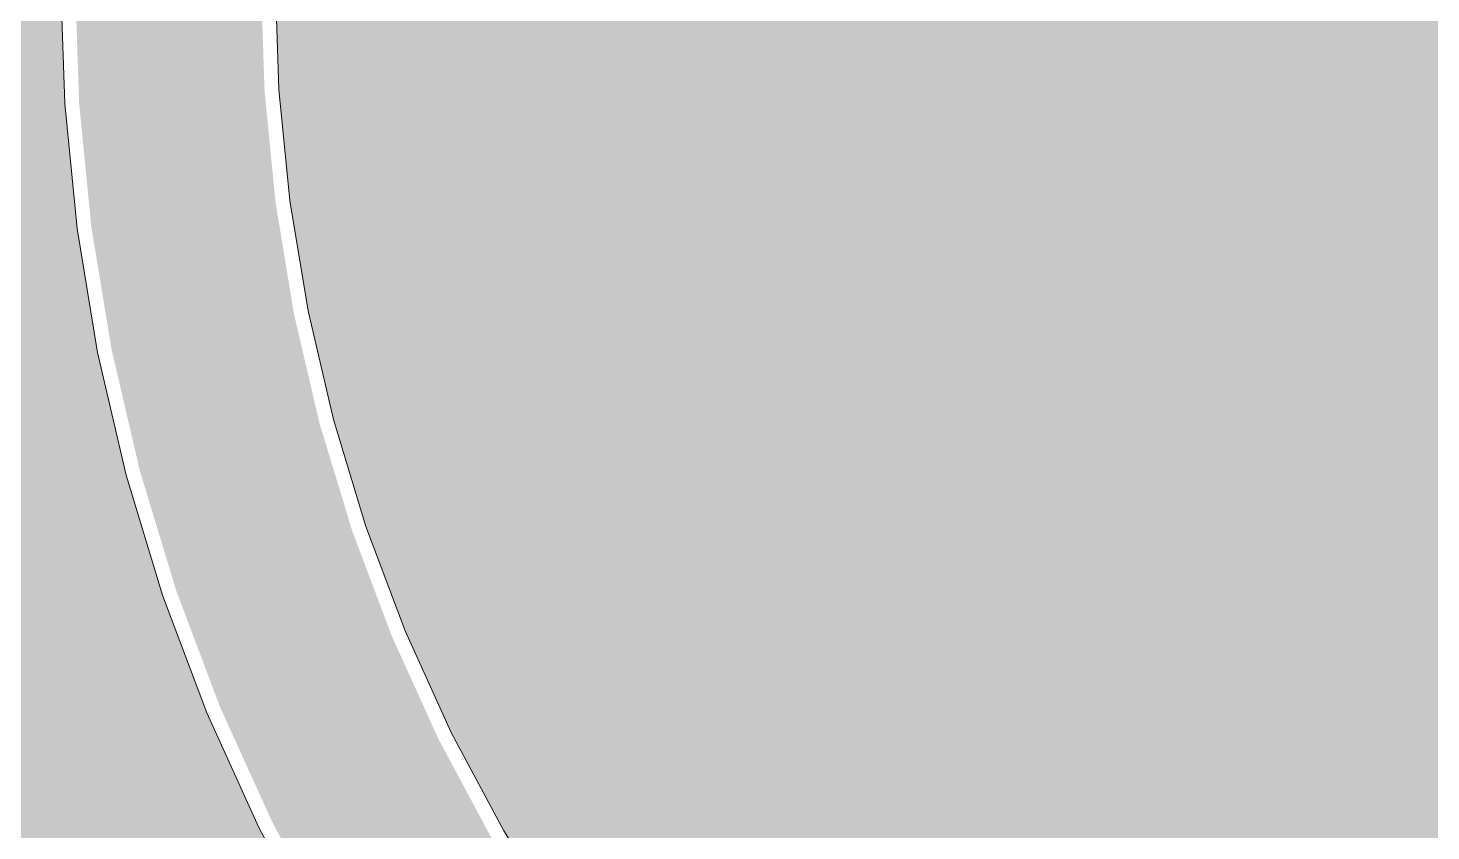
# Model space of a CAD drawing. Header units: centimetres. Extents: x -4381 to 5639, y -3920 to 4826.
# Drawn here: x 30.1026 to 30.1876, y 36.5169 to 36.5656 of the extents above; entities that cross this region are included whole.
import ezdxf
from ezdxf.xclip import XClip

# ---------------------------------------------------------------- set-up
doc = ezdxf.new("R2010")
doc.units = ezdxf.units.CM
doc.header["$MEASUREMENT"] = 0
doc.header["$XCLIPFRAME"] = 0
doc.set_wipeout_variables(frame=1)
doc.linetypes.add('Wipeout_Contour', pattern=[100, 0, -100])
for name, color, linetype in [('01- MOBILIER', 7, 'Continuous'), ('Drawing & Figure', 7, 'Continuous'), ('Structural - Bearing', 7, 'Continuous')]:
    doc.layers.add(name, color=color, linetype=linetype)
for name, color, linetype, lineweight in [('01- MOBILIER_Pen_No__1', 7, 'Continuous', 5), ('01- MOBILIER_Pen_No__101', 252, 'Continuous', 5), ('01- MOBILIER_Pen_No__18', 9, 'Continuous', 5), ('01- MOBILIER_Pen_No__2', 8, 'Continuous', 5)]:
    doc.layers.add(name, color=color, linetype=linetype, lineweight=lineweight)
for name, color, linetype, lineweight, true_color in [('01- MOBILIER_Pen_No__102', 7, 'Continuous', 5, 0xcccccc), ('01- MOBILIER_Pen_No__186', 7, 'Continuous', 5, 0xe8e8e8), ('01- MOBILIER_Pen_No__62', 7, 'Continuous', 5, 0xaaaaaa), ('Structural - Bearing_Pen_No__102', 7, 'Continuous', 5, 0xcccccc)]:
    doc.layers.add(name, color=color, linetype=linetype, lineweight=lineweight, true_color=true_color)

# ---------------------------------------------------------------- blocks, each defined once
blk = doc.blocks.new('Drawing_8_8', base_point=(-322.575421, 32.203612))
at = {"layer": '01- MOBILIER_Pen_No__101', "linetype": 'Continuous', "ltscale": 10}
blk.add_hatch(color=256, dxfattribs=at).paths.add_polyline_path([(30.104772, 36.568509), (30.104796, 36.560992)])
at = {"layer": '01- MOBILIER_Pen_No__1', "linetype": 'Continuous', "ltscale": 10}
blk.add_line((30.10455, 36.568505), (30.104796, 36.560992), dxfattribs=at)
at = {"color": 254, "linetype": 'Wipeout_Contour', "lineweight": 0, "ltscale": 5203.752362}
blk.add_wipeout([(30.11755, 36.568718), (30.117775, 36.561843), (30.118439, 36.555103), (30.119542, 36.54842), (30.12108, 36.541825), (30.123046, 36.535344), (30.125432, 36.529005), (30.128227, 36.522836), (30.131419, 36.516863), (30.134996, 36.511112), (30.138941, 36.505607), (30.143237, 36.500372), (30.147867, 36.495428), (30.15281, 36.490799), (30.158045, 36.486502), (30.16355, 36.482557), (30.169302, 36.478981), (30.175275, 36.475788), (30.181444, 36.472993), (30.187782, 36.470608), (30.194263, 36.468642), (30.200859, 36.467104), (30.207541, 36.466), (30.214281, 36.465337), (30.22105, 36.465115), (30.227819, 36.465337), (30.234559, 36.466), (30.241241, 36.467104), (30.247837, 36.468642), (30.254318, 36.470608), (30.260656, 36.472993), (30.266825, 36.475788), (30.272798, 36.478981), (30.27855, 36.482557), (30.284055, 36.486502), (30.28929, 36.490799), (30.294233, 36.495428), (30.298863, 36.500372), (30.303159, 36.505607), (30.307104, 36.511112), (30.310681, 36.516863), (30.313873, 36.522836), (30.316668, 36.529005), (30.319054, 36.535344), (30.32102, 36.541825), (30.322558, 36.54842), (30.323661, 36.555103), (30.324325, 36.561843), (30.32455, 36.568718), (30.324559, 36.703057), (30.311528, 36.780223), (30.291807, 36.857837), (30.265545, 36.935523), (30.264745, 36.93759), (30.235123, 37.01353), (30.220712, 37.063942), (30.212513, 37.092164), (30.199198, 37.170758), (30.194226, 37.221667), (30.192587, 37.237801), (30.192559, 37.256612), (30.17305, 37.256612), (30.17305, 36.721612), (30.208373, 36.721612), (30.213008, 36.727653), (30.22005, 36.733056), (30.22825, 36.736453), (30.23705, 36.737612), (30.24585, 36.736453), (30.25405, 36.733056), (30.261092, 36.727653), (30.266495, 36.720612), (30.269892, 36.712411), (30.27105, 36.703612), (30.269892, 36.694812), (30.266495, 36.686612), (30.261092, 36.67957), (30.25405, 36.674167), (30.24585, 36.67077), (30.23705, 36.669612), (30.22825, 36.67077), (30.22005, 36.674167), (30.213008, 36.67957), (30.208373, 36.685612), (30.18605, 36.685612), (30.182651, 36.67975), (30.177854, 36.674966), (30.171983, 36.671584), (30.165896, 36.669956), (30.165896, 36.617612), (30.165765, 36.616616), (30.165381, 36.615688), (30.16477, 36.614892), (30.163973, 36.614281), (30.163046, 36.613896), (30.16205, 36.613765), (30.161055, 36.613896), (30.160127, 36.614281), (30.15933, 36.614892), (30.158719, 36.615688), (30.158335, 36.616616), (30.158204, 36.617612), (30.158204, 36.669956), (30.152117, 36.671584), (30.146246, 36.674966), (30.141449, 36.67975), (30.13805, 36.685612), (30.11905, 36.685612), (30.11905, 36.664612), (30.11755, 36.664612)], dxfattribs=at).dxf.layer = 'Structural - Bearing'
at = {"layer": '01- MOBILIER', "linetype": 'Continuous', "lineweight": 0, "ltscale": 10, "true_color": 0xffffff}
blk.add_hatch(color=7, dxfattribs=at).paths.add_polyline_path([(30.128028, 36.522738), (30.130665, 36.516428)])
at = {"layer": '01- MOBILIER_Pen_No__102', "linetype": 'Continuous', "ltscale": 10}
for points in [[(30.117329, 36.568714), (30.116906, 36.561786)], [(30.11755, 36.568718), (30.117554, 36.561828)], [(30.117775, 36.561843), (30.118219, 36.555074)], [(30.118439, 36.555103), (30.119325, 36.548377)]]:
    blk.add_hatch(color=256, dxfattribs=at).paths.add_polyline_path(points)
at = {"layer": '01- MOBILIER_Pen_No__186', "linetype": 'Continuous', "ltscale": 10}
for points in [[(30.117554, 36.561828), (30.117575, 36.554989)], [(30.118219, 36.555074), (30.118688, 36.54825)], [(30.119542, 36.54842), (30.120866, 36.541767)], [(30.119325, 36.548377), (30.120239, 36.541599)], [(30.120866, 36.541767), (30.122221, 36.535064)], [(30.12108, 36.541825), (30.122836, 36.535272)], [(30.122836, 36.535272), (30.124627, 36.528672)], [(30.123046, 36.535344), (30.125227, 36.52892)], [(30.125227, 36.52892), (30.127445, 36.522451)], [(30.125432, 36.529005), (30.128028, 36.522738)], [(30.128227, 36.522836), (30.131228, 36.516752)]]:
    blk.add_hatch(color=256, dxfattribs=at).paths.add_polyline_path(points)
at = {"layer": 'Structural - Bearing_Pen_No__102', "linetype": 'Continuous', "ltscale": 10}
h = blk.add_hatch(color=256, dxfattribs=at)
h.paths.add_polyline_path([(29.76205, 38.803612), (29.76205, 35.803612), (30.65905, 35.803612), (30.65905, 37.803612), (30.48205, 37.803612), (30.48205, 37.813612), (30.66205, 37.813612), (30.66205, 37.573612), (30.66505, 37.573612), (30.66505, 37.533612), (30.66205, 37.533612), (30.66205, 36.073612), (30.66505, 36.073612), (30.66505, 36.033612), (30.66205, 36.033612), (30.66205, 35.703612), (30.76205, 35.703612), (30.76205, 37.803612), (31.66205, 37.803612), (31.66205, 35.703612), (32.26205, 35.703612), (32.26205, 36.468612), (31.81205, 36.468612), (31.81205, 36.603612), (32.18205, 36.603612), (32.18205, 36.698612), (32.08705, 36.698612), (32.08705, 36.716968), (32.18205, 36.723612), (32.18205, 36.753612), (32.11205, 36.753612), (32.11205, 36.763612), (32.22205, 36.763612), (32.22205, 36.603612), (32.26205, 36.603612), (32.26205, 38.803612)])
h.paths.add_polyline_path([(30.04205, 37.717612), (30.11205, 37.717612), (30.11205, 37.720612), (30.12451, 37.720612), (30.123413, 37.723259), (30.12205, 37.733612), (30.123413, 37.743964), (30.127409, 37.753612), (30.133766, 37.761896), (30.14205, 37.768253), (30.151697, 37.772249), (30.16205, 37.773612), (30.172403, 37.772249), (30.18205, 37.768253), (30.190334, 37.761896), (30.196691, 37.753612), (30.200687, 37.743964), (30.20205, 37.733612), (30.200687, 37.723259), (30.199591, 37.720612), (30.21205, 37.720612), (30.21205, 37.717612), (30.28205, 37.717612), (30.28205, 37.705612), (30.27205, 37.705612), (30.27205, 37.703612), (30.188098, 37.703612), (30.18205, 37.698971), (30.17305, 37.695243), (30.17305, 37.496638), (30.17405, 37.497267), (30.186109, 37.501358), (30.19905, 37.502754), (30.211991, 37.501358), (30.22405, 37.497267), (30.234405, 37.490758), (30.242351, 37.482275), (30.247346, 37.472397), (30.24905, 37.461796), (30.24905, 37.44631), (30.247346, 37.435709), (30.242351, 37.425831), (30.234405, 37.417348), (30.22405, 37.410839), (30.211991, 37.406748), (30.210021, 37.406535), (30.20955, 37.377044), (30.209059, 37.292612), (30.21205, 37.292612), (30.21205, 37.256612), (30.205541, 37.256612), (30.205507, 37.239666), (30.207069, 37.222728), (30.212102, 37.172465), (30.225187, 37.095059), (30.233094, 37.067295), (30.247457, 37.017693), (30.276901, 36.941881), (30.277755, 36.939701), (30.304293, 36.861386), (30.324172, 36.783001), (30.337541, 36.704166), (30.33755, 36.568505), (30.337304, 36.560992), (30.336557, 36.553405), (30.335315, 36.545883), (30.333584, 36.538458), (30.331371, 36.531163), (30.328685, 36.524028), (30.325539, 36.517083), (30.321945, 36.51036), (30.317919, 36.503886), (30.313478, 36.497689), (30.308642, 36.491795), (30.30343, 36.486231), (30.297866, 36.48102), (30.291973, 36.476183), (30.285776, 36.471742), (30.279302, 36.467717), (30.272578, 36.464123), (30.265634, 36.460976), (30.258499, 36.458291), (30.251203, 36.456078), (30.243779, 36.454347), (30.236257, 36.453105), (30.22867, 36.452358), (30.22105, 36.452108), (30.21343, 36.452358), (30.205843, 36.453105), (30.198321, 36.454347), (30.190897, 36.456078), (30.183601, 36.458291), (30.176466, 36.460976), (30.169522, 36.464123), (30.162798, 36.467717), (30.156324, 36.471742), (30.150127, 36.476183), (30.144234, 36.48102), (30.13867, 36.486231), (30.133458, 36.491795), (30.128622, 36.497689), (30.124181, 36.503886), (30.120155, 36.51036), (30.116561, 36.517083), (30.113415, 36.524028), (30.110729, 36.531163), (30.108516, 36.538458), (30.106785, 36.545883), (30.105543, 36.553405), (30.104796, 36.560992), (30.10455, 36.568505), (30.10455, 36.664612), (30.10305, 36.664612), (30.10305, 36.673752), (30.09585, 36.67077), (30.08705, 36.669612), (30.07825, 36.67077), (30.07005, 36.674167), (30.063008, 36.67957), (30.057605, 36.686612), (30.054209, 36.694812), (30.05305, 36.703612), (30.054209, 36.712411), (30.057605, 36.720612), (30.063008, 36.727653), (30.07005, 36.733056), (30.07825, 36.736453), (30.08705, 36.737612), (30.09585, 36.736453), (30.09855, 36.735335), (30.09855, 36.745612), (30.11655, 36.745612), (30.11655, 36.727612), (30.11455, 36.727612), (30.11455, 36.723146), (30.115728, 36.721612), (30.15105, 36.721612), (30.15105, 37.256612), (30.11205, 37.256612), (30.11205, 37.292612), (30.15105, 37.292612), (30.15105, 37.435123), (30.14905, 37.44631), (30.14905, 37.461796), (30.150754, 37.472397), (30.15105, 37.695243), (30.14205, 37.698971), (30.136002, 37.703612), (30.05205, 37.703612), (30.05205, 37.705612), (30.04205, 37.705612)], flags=0)
blk.add_hatch(color=256, dxfattribs=at).paths.add_polyline_path([(30.11755, 36.568718), (30.117775, 36.561843), (30.118439, 36.555103), (30.119542, 36.54842), (30.12108, 36.541825), (30.123046, 36.535344), (30.125432, 36.529005), (30.128227, 36.522836), (30.131419, 36.516863), (30.134996, 36.511112), (30.138941, 36.505607), (30.143237, 36.500372), (30.147867, 36.495428), (30.15281, 36.490799), (30.158045, 36.486502), (30.16355, 36.482557), (30.169302, 36.478981), (30.175275, 36.475788), (30.181444, 36.472993), (30.187782, 36.470608), (30.194263, 36.468642), (30.200859, 36.467104), (30.207541, 36.466), (30.214281, 36.465337), (30.22105, 36.465115), (30.227819, 36.465337), (30.234559, 36.466), (30.241241, 36.467104), (30.247837, 36.468642), (30.254318, 36.470608), (30.260656, 36.472993), (30.266825, 36.475788), (30.272798, 36.478981), (30.27855, 36.482557), (30.284055, 36.486502), (30.28929, 36.490799), (30.294233, 36.495428), (30.298863, 36.500372), (30.303159, 36.505607), (30.307104, 36.511112), (30.310681, 36.516863), (30.313873, 36.522836), (30.316668, 36.529005), (30.319054, 36.535344), (30.32102, 36.541825), (30.322558, 36.54842), (30.323661, 36.555103), (30.324325, 36.561843), (30.32455, 36.568718), (30.324559, 36.703057), (30.311528, 36.780223), (30.291807, 36.857837), (30.265545, 36.935523), (30.264745, 36.93759), (30.235123, 37.01353), (30.220712, 37.063942), (30.212513, 37.092164), (30.199198, 37.170758), (30.194226, 37.221667), (30.192587, 37.237801), (30.192559, 37.256612), (30.17305, 37.256612), (30.17305, 36.721612), (30.208373, 36.721612), (30.213008, 36.727653), (30.22005, 36.733056), (30.22825, 36.736453), (30.23705, 36.737612), (30.24585, 36.736453), (30.25405, 36.733056), (30.261092, 36.727653), (30.266495, 36.720612), (30.269892, 36.712411), (30.27105, 36.703612), (30.269892, 36.694812), (30.266495, 36.686612), (30.261092, 36.67957), (30.25405, 36.674167), (30.24585, 36.67077), (30.23705, 36.669612), (30.22825, 36.67077), (30.22005, 36.674167), (30.213008, 36.67957), (30.208373, 36.685612), (30.18605, 36.685612), (30.182651, 36.67975), (30.177854, 36.674966), (30.171983, 36.671584), (30.165896, 36.669956), (30.165896, 36.617612), (30.165765, 36.616616), (30.165381, 36.615688), (30.16477, 36.614892), (30.163973, 36.614281), (30.163046, 36.613896), (30.16205, 36.613765), (30.161055, 36.613896), (30.160127, 36.614281), (30.15933, 36.614892), (30.158719, 36.615688), (30.158335, 36.616616), (30.158204, 36.617612), (30.158204, 36.669956), (30.152117, 36.671584), (30.146246, 36.674966), (30.141449, 36.67975), (30.13805, 36.685612), (30.11905, 36.685612), (30.11905, 36.664612), (30.11755, 36.664612)])
at = {"layer": '01- MOBILIER_Pen_No__1', "linetype": 'Continuous', "ltscale": 10}
blk.add_line((30.13142, 36.516863), (30.134996, 36.511112), dxfattribs=at)
at = {"color": 254, "linetype": 'Wipeout_Contour', "lineweight": 0, "ltscale": 189.495279}
blk.add_wipeout([(30.116679, 36.568704), (30.115646, 36.568687), (30.115874, 36.561718), (30.116906, 36.561786)], dxfattribs=at).dxf.layer = '01- MOBILIER'
at = {"layer": '01- MOBILIER_Pen_No__186', "linetype": 'Continuous', "ltscale": 10}
blk.add_hatch(color=256, dxfattribs=at).paths.add_polyline_path([(30.116679, 36.568704), (30.115646, 36.568687), (30.115874, 36.561718), (30.116906, 36.561786)])
at = {"color": 254, "linetype": 'Wipeout_Contour', "lineweight": 0, "ltscale": 189.494349}
blk.add_wipeout([(30.115646, 36.568687), (30.1143, 36.568665), (30.11453, 36.56163), (30.115874, 36.561718)], dxfattribs=at).dxf.layer = '01- MOBILIER'
at = {"layer": '01- MOBILIER_Pen_No__186', "linetype": 'Continuous', "ltscale": 10}
blk.add_hatch(color=256, dxfattribs=at).paths.add_polyline_path([(30.115646, 36.568687), (30.1143, 36.568665), (30.11453, 36.56163), (30.115874, 36.561718)])
at = {"color": 254, "linetype": 'Wipeout_Contour', "lineweight": 0, "ltscale": 189.491866}
blk.add_wipeout([(30.1143, 36.568665), (30.112732, 36.568639), (30.112965, 36.561527), (30.11453, 36.56163)], dxfattribs=at).dxf.layer = '01- MOBILIER'
at = {"color": 254, "linetype": 'Wipeout_Contour', "lineweight": 0, "ltscale": 189.472072}
blk.add_wipeout([(30.116906, 36.561786), (30.115874, 36.561718), (30.11655, 36.554854), (30.117575, 36.554989)], dxfattribs=at).dxf.layer = '01- MOBILIER'
at = {"layer": '01- MOBILIER_Pen_No__102', "linetype": 'Continuous', "ltscale": 10}
blk.add_hatch(color=256, dxfattribs=at).paths.add_polyline_path([(30.1143, 36.568665), (30.112732, 36.568639), (30.112965, 36.561527), (30.11453, 36.56163)])
at = {"layer": '01- MOBILIER_Pen_No__186', "linetype": 'Continuous', "ltscale": 10}
blk.add_hatch(color=256, dxfattribs=at).paths.add_polyline_path([(30.116906, 36.561786), (30.115874, 36.561718), (30.11655, 36.554854), (30.117575, 36.554989)])
at = {"layer": '01- MOBILIER_Pen_No__1', "linetype": 'Continuous', "ltscale": 10}
blk.add_line((30.11755, 36.568718), (30.117775, 36.561843), dxfattribs=at)
at = {"color": 254, "linetype": 'Wipeout_Contour', "lineweight": 0, "ltscale": 189.488158}
blk.add_wipeout([(30.112732, 36.568639), (30.11105, 36.568612), (30.111286, 36.561417), (30.112965, 36.561527)], dxfattribs=at).dxf.layer = '01- MOBILIER'
at = {"color": 254, "linetype": 'Wipeout_Contour', "lineweight": 0, "ltscale": 189.47139}
blk.add_wipeout([(30.115874, 36.561718), (30.11453, 36.56163), (30.115215, 36.554678), (30.11655, 36.554854)], dxfattribs=at).dxf.layer = '01- MOBILIER'
at = {"layer": '01- MOBILIER_Pen_No__102', "linetype": 'Continuous', "ltscale": 10}
blk.add_hatch(color=256, dxfattribs=at).paths.add_polyline_path([(30.112732, 36.568639), (30.11105, 36.568612), (30.111286, 36.561417), (30.112965, 36.561527)])
at = {"layer": '01- MOBILIER_Pen_No__186', "linetype": 'Continuous', "ltscale": 10}
blk.add_hatch(color=256, dxfattribs=at).paths.add_polyline_path([(30.115874, 36.561718), (30.11453, 36.56163), (30.115215, 36.554678), (30.11655, 36.554854)])
at = {"color": 254, "linetype": 'Wipeout_Contour', "lineweight": 0, "ltscale": 189.483547}
blk.add_wipeout([(30.11105, 36.568612), (30.109368, 36.568584), (30.109606, 36.561307), (30.111286, 36.561417)], dxfattribs=at).dxf.layer = '01- MOBILIER'
at = {"color": 254, "linetype": 'Wipeout_Contour', "lineweight": 0, "ltscale": 189.468988}
blk.add_wipeout([(30.11453, 36.56163), (30.112965, 36.561527), (30.11366, 36.554473), (30.115215, 36.554678)], dxfattribs=at).dxf.layer = '01- MOBILIER'
at = {"color": 254, "linetype": 'Wipeout_Contour', "lineweight": 0, "ltscale": 189.451057}
blk.add_wipeout([(30.117575, 36.554989), (30.11655, 36.554854), (30.117674, 36.548049), (30.118688, 36.54825)], dxfattribs=at).dxf.layer = '01- MOBILIER'
at = {"layer": '01- MOBILIER_Pen_No__18', "linetype": 'Continuous', "ltscale": 10}
blk.add_hatch(color=256, dxfattribs=at).paths.add_polyline_path([(30.11105, 36.568612), (30.109368, 36.568584), (30.109606, 36.561307), (30.111286, 36.561417)])
at = {"layer": '01- MOBILIER_Pen_No__186', "linetype": 'Continuous', "ltscale": 10}
for points in [[(30.11453, 36.56163), (30.112965, 36.561527), (30.11366, 36.554473), (30.115215, 36.554678)], [(30.117575, 36.554989), (30.11655, 36.554854), (30.117674, 36.548049), (30.118688, 36.54825)]]:
    blk.add_hatch(color=256, dxfattribs=at).paths.add_polyline_path(points)
at = {"color": 254, "linetype": 'Wipeout_Contour', "lineweight": 0, "ltscale": 189.478366}
blk.add_wipeout([(30.109368, 36.568584), (30.1078, 36.568558), (30.108041, 36.561205), (30.109606, 36.561307)], dxfattribs=at).dxf.layer = '01- MOBILIER'
at = {"color": 254, "linetype": 'Wipeout_Contour', "lineweight": 0, "ltscale": 189.465131}
blk.add_wipeout([(30.112965, 36.561527), (30.111286, 36.561417), (30.111991, 36.554254), (30.11366, 36.554473)], dxfattribs=at).dxf.layer = '01- MOBILIER'
at = {"color": 254, "linetype": 'Wipeout_Contour', "lineweight": 0, "ltscale": 189.449791}
blk.add_wipeout([(30.11655, 36.554854), (30.115215, 36.554678), (30.116353, 36.547786), (30.117674, 36.548049)], dxfattribs=at).dxf.layer = '01- MOBILIER'
at = {"layer": '01- MOBILIER_Pen_No__102', "linetype": 'Continuous', "ltscale": 10}
blk.add_hatch(color=256, dxfattribs=at).paths.add_polyline_path([(30.112965, 36.561527), (30.111286, 36.561417), (30.111991, 36.554254), (30.11366, 36.554473)])
at = {"layer": '01- MOBILIER_Pen_No__186', "linetype": 'Continuous', "ltscale": 10}
blk.add_hatch(color=256, dxfattribs=at).paths.add_polyline_path([(30.11655, 36.554854), (30.115215, 36.554678), (30.116353, 36.547786), (30.117674, 36.548049)])
at = {"layer": '01- MOBILIER_Pen_No__62', "linetype": 'Continuous', "ltscale": 10}
blk.add_hatch(color=256, dxfattribs=at).paths.add_polyline_path([(30.109368, 36.568584), (30.1078, 36.568558), (30.108041, 36.561205), (30.109606, 36.561307)])
at = {"layer": '01- MOBILIER_Pen_No__1', "linetype": 'Continuous', "ltscale": 10}
blk.add_line((30.117775, 36.561843), (30.118439, 36.555102), dxfattribs=at)
at = {"color": 254, "linetype": 'Wipeout_Contour', "lineweight": 0, "ltscale": 189.472924}
blk.add_wipeout([(30.1078, 36.568558), (30.106454, 36.568536), (30.106697, 36.561116), (30.108041, 36.561205)], dxfattribs=at).dxf.layer = '01- MOBILIER'
at = {"color": 254, "linetype": 'Wipeout_Contour', "lineweight": 0, "ltscale": 189.460154}
blk.add_wipeout([(30.111286, 36.561417), (30.109606, 36.561307), (30.110322, 36.554034), (30.111991, 36.554254)], dxfattribs=at).dxf.layer = '01- MOBILIER'
at = {"color": 254, "linetype": 'Wipeout_Contour', "lineweight": 0, "ltscale": 189.446939}
blk.add_wipeout([(30.115215, 36.554678), (30.11366, 36.554473), (30.114815, 36.54748), (30.116353, 36.547786)], dxfattribs=at).dxf.layer = '01- MOBILIER'
at = {"color": 254, "linetype": 'Wipeout_Contour', "lineweight": 0, "ltscale": 189.432379}
blk.add_wipeout([(30.118688, 36.54825), (30.117674, 36.548049), (30.11924, 36.541332), (30.120239, 36.541599)], dxfattribs=at).dxf.layer = '01- MOBILIER'
at = {"layer": '01- MOBILIER_Pen_No__18', "linetype": 'Continuous', "ltscale": 10}
blk.add_hatch(color=256, dxfattribs=at).paths.add_polyline_path([(30.111286, 36.561417), (30.109606, 36.561307), (30.110322, 36.554034), (30.111991, 36.554254)])
at = {"layer": '01- MOBILIER_Pen_No__186', "linetype": 'Continuous', "ltscale": 10}
for points in [[(30.115215, 36.554678), (30.11366, 36.554473), (30.114815, 36.54748), (30.116353, 36.547786)], [(30.118688, 36.54825), (30.117674, 36.548049), (30.11924, 36.541332), (30.120239, 36.541599)]]:
    blk.add_hatch(color=256, dxfattribs=at).paths.add_polyline_path(points)
at = {"layer": '01- MOBILIER_Pen_No__2', "linetype": 'Continuous', "ltscale": 10}
blk.add_hatch(color=256, dxfattribs=at).paths.add_polyline_path([(30.1078, 36.568558), (30.106454, 36.568536), (30.106697, 36.561116), (30.108041, 36.561205)])
at = {"color": 254, "linetype": 'Wipeout_Contour', "lineweight": 0, "ltscale": 189.467447}
blk.add_wipeout([(30.106454, 36.568536), (30.105421, 36.568519), (30.105665, 36.561049), (30.106697, 36.561116)], dxfattribs=at).dxf.layer = '01- MOBILIER'
at = {"color": 254, "linetype": 'Wipeout_Contour', "lineweight": 0, "ltscale": 189.45443}
blk.add_wipeout([(30.109606, 36.561307), (30.108041, 36.561205), (30.108767, 36.553829), (30.110322, 36.554034)], dxfattribs=at).dxf.layer = '01- MOBILIER'
at = {"color": 254, "linetype": 'Wipeout_Contour', "lineweight": 0, "ltscale": 189.442718}
blk.add_wipeout([(30.11366, 36.554473), (30.111991, 36.554254), (30.113164, 36.547152), (30.114815, 36.54748)], dxfattribs=at).dxf.layer = '01- MOBILIER'
at = {"color": 254, "linetype": 'Wipeout_Contour', "lineweight": 0, "ltscale": 189.430563}
blk.add_wipeout([(30.117674, 36.548049), (30.116353, 36.547786), (30.117939, 36.540983), (30.11924, 36.541332)], dxfattribs=at).dxf.layer = '01- MOBILIER'
at = {"layer": '01- MOBILIER_Pen_No__101', "linetype": 'Continuous', "ltscale": 10}
for points in [[(30.105421, 36.568519), (30.105017, 36.561006)], [(30.109606, 36.561307), (30.108041, 36.561205), (30.108767, 36.553829), (30.110322, 36.554034)]]:
    blk.add_hatch(color=256, dxfattribs=at).paths.add_polyline_path(points)
at = {"layer": '01- MOBILIER_Pen_No__102', "linetype": 'Continuous', "ltscale": 10}
blk.add_hatch(color=256, dxfattribs=at).paths.add_polyline_path([(30.11366, 36.554473), (30.111991, 36.554254), (30.113164, 36.547152), (30.114815, 36.54748)])
at = {"layer": '01- MOBILIER_Pen_No__186', "linetype": 'Continuous', "ltscale": 10}
blk.add_hatch(color=256, dxfattribs=at).paths.add_polyline_path([(30.117674, 36.548049), (30.116353, 36.547786), (30.117939, 36.540983), (30.11924, 36.541332)])
at = {"layer": '01- MOBILIER_Pen_No__2', "linetype": 'Continuous', "ltscale": 10}
blk.add_hatch(color=256, dxfattribs=at).paths.add_polyline_path([(30.106454, 36.568536), (30.105421, 36.568519), (30.105665, 36.561049), (30.106697, 36.561116)])
at = {"layer": '01- MOBILIER_Pen_No__1', "linetype": 'Continuous', "ltscale": 10}
blk.add_line((30.118439, 36.555102), (30.119542, 36.54842), dxfattribs=at)
at = {"color": 254, "linetype": 'Wipeout_Contour', "lineweight": 0, "ltscale": 189.448339}
blk.add_wipeout([(30.108041, 36.561205), (30.106697, 36.561116), (30.107432, 36.553653), (30.108767, 36.553829)], dxfattribs=at).dxf.layer = '01- MOBILIER'
at = {"color": 254, "linetype": 'Wipeout_Contour', "lineweight": 0, "ltscale": 189.43746}
blk.add_wipeout([(30.111991, 36.554254), (30.110322, 36.554034), (30.111513, 36.546823), (30.113164, 36.547152)], dxfattribs=at).dxf.layer = '01- MOBILIER'
at = {"color": 254, "linetype": 'Wipeout_Contour', "lineweight": 0, "ltscale": 189.427267}
blk.add_wipeout([(30.116353, 36.547786), (30.114815, 36.54748), (30.116424, 36.540577), (30.117939, 36.540983)], dxfattribs=at).dxf.layer = '01- MOBILIER'
at = {"color": 254, "linetype": 'Wipeout_Contour', "lineweight": 0, "ltscale": 189.415599}
blk.add_wipeout([(30.120239, 36.541599), (30.11924, 36.541332), (30.121242, 36.534731), (30.122221, 36.535064)], dxfattribs=at).dxf.layer = '01- MOBILIER'
at = {"layer": '01- MOBILIER_Pen_No__18', "linetype": 'Continuous', "ltscale": 10}
blk.add_hatch(color=256, dxfattribs=at).paths.add_polyline_path([(30.111991, 36.554254), (30.110322, 36.554034), (30.111513, 36.546823), (30.113164, 36.547152)])
at = {"layer": '01- MOBILIER_Pen_No__186', "linetype": 'Continuous', "ltscale": 10}
for points in [[(30.116353, 36.547786), (30.114815, 36.54748), (30.116424, 36.540577), (30.117939, 36.540983)], [(30.120239, 36.541599), (30.11924, 36.541332), (30.121242, 36.534731), (30.122221, 36.535064)]]:
    blk.add_hatch(color=256, dxfattribs=at).paths.add_polyline_path(points)
at = {"layer": '01- MOBILIER_Pen_No__2', "linetype": 'Continuous', "ltscale": 10}
blk.add_hatch(color=256, dxfattribs=at).paths.add_polyline_path([(30.108041, 36.561205), (30.106697, 36.561116), (30.107432, 36.553653), (30.108767, 36.553829)])
at = {"layer": '01- MOBILIER_Pen_No__1', "linetype": 'Continuous', "ltscale": 10}
blk.add_line((30.119542, 36.54842), (30.12108, 36.541824), dxfattribs=at)
at = {"color": 254, "linetype": 'Wipeout_Contour', "lineweight": 0, "ltscale": 189.442244}
blk.add_wipeout([(30.106697, 36.561116), (30.105665, 36.561049), (30.106407, 36.553519), (30.107432, 36.553653)], dxfattribs=at).dxf.layer = '01- MOBILIER'
at = {"color": 254, "linetype": 'Wipeout_Contour', "lineweight": 0, "ltscale": 189.431559}
blk.add_wipeout([(30.110322, 36.554034), (30.108767, 36.553829), (30.109974, 36.546517), (30.111513, 36.546823)], dxfattribs=at).dxf.layer = '01- MOBILIER'
at = {"color": 254, "linetype": 'Wipeout_Contour', "lineweight": 0, "ltscale": 189.422694}
blk.add_wipeout([(30.114815, 36.54748), (30.113164, 36.547152), (30.114798, 36.540141), (30.116424, 36.540577)], dxfattribs=at).dxf.layer = '01- MOBILIER'
at = {"color": 254, "linetype": 'Wipeout_Contour', "lineweight": 0, "ltscale": 189.413306}
blk.add_wipeout([(30.11924, 36.541332), (30.117939, 36.540983), (30.119967, 36.534298), (30.121242, 36.534731)], dxfattribs=at).dxf.layer = '01- MOBILIER'
at = {"layer": '01- MOBILIER_Pen_No__101', "linetype": 'Continuous', "ltscale": 10}
for points in [[(30.105017, 36.561006), (30.105543, 36.553405)], [(30.105665, 36.561049), (30.105763, 36.553434)], [(30.110322, 36.554034), (30.108767, 36.553829), (30.109974, 36.546517), (30.111513, 36.546823)]]:
    blk.add_hatch(color=256, dxfattribs=at).paths.add_polyline_path(points)
at = {"layer": '01- MOBILIER_Pen_No__102', "linetype": 'Continuous', "ltscale": 10}
blk.add_hatch(color=256, dxfattribs=at).paths.add_polyline_path([(30.114815, 36.54748), (30.113164, 36.547152), (30.114798, 36.540141), (30.116424, 36.540577)])
at = {"layer": '01- MOBILIER_Pen_No__186', "linetype": 'Continuous', "ltscale": 10}
blk.add_hatch(color=256, dxfattribs=at).paths.add_polyline_path([(30.11924, 36.541332), (30.117939, 36.540983), (30.119967, 36.534298), (30.121242, 36.534731)])
at = {"layer": '01- MOBILIER_Pen_No__2', "linetype": 'Continuous', "ltscale": 10}
blk.add_hatch(color=256, dxfattribs=at).paths.add_polyline_path([(30.106697, 36.561116), (30.105665, 36.561049), (30.106407, 36.553519), (30.107432, 36.553653)])
at = {"layer": '01- MOBILIER_Pen_No__1', "linetype": 'Continuous', "ltscale": 10}
blk.add_line((30.104796, 36.560992), (30.105543, 36.553405), dxfattribs=at)
at = {"color": 254, "linetype": 'Wipeout_Contour', "lineweight": 0, "ltscale": 189.425439}
blk.add_wipeout([(30.108767, 36.553829), (30.107432, 36.553653), (30.108653, 36.546254), (30.109974, 36.546517)], dxfattribs=at).dxf.layer = '01- MOBILIER'
at = {"color": 254, "linetype": 'Wipeout_Contour', "lineweight": 0, "ltscale": 189.41718}
blk.add_wipeout([(30.113164, 36.547152), (30.111513, 36.546823), (30.113172, 36.539706), (30.114798, 36.540141)], dxfattribs=at).dxf.layer = '01- MOBILIER'
at = {"color": 254, "linetype": 'Wipeout_Contour', "lineweight": 0, "ltscale": 189.409606}
blk.add_wipeout([(30.117939, 36.540983), (30.116424, 36.540577), (30.118482, 36.533794), (30.119967, 36.534298)], dxfattribs=at).dxf.layer = '01- MOBILIER'
at = {"color": 254, "linetype": 'Wipeout_Contour', "lineweight": 0, "ltscale": 189.400571}
blk.add_wipeout([(30.122221, 36.535064), (30.121242, 36.534731), (30.123672, 36.528276), (30.124627, 36.528672)], dxfattribs=at).dxf.layer = '01- MOBILIER'
at = {"layer": '01- MOBILIER_Pen_No__18', "linetype": 'Continuous', "ltscale": 10}
blk.add_hatch(color=256, dxfattribs=at).paths.add_polyline_path([(30.113164, 36.547152), (30.111513, 36.546823), (30.113172, 36.539706), (30.114798, 36.540141)])
at = {"layer": '01- MOBILIER_Pen_No__186', "linetype": 'Continuous', "ltscale": 10}
for points in [[(30.117939, 36.540983), (30.116424, 36.540577), (30.118482, 36.533794), (30.119967, 36.534298)], [(30.122221, 36.535064), (30.121242, 36.534731), (30.123672, 36.528276), (30.124627, 36.528672)]]:
    blk.add_hatch(color=256, dxfattribs=at).paths.add_polyline_path(points)
at = {"layer": '01- MOBILIER_Pen_No__2', "linetype": 'Continuous', "ltscale": 10}
blk.add_hatch(color=256, dxfattribs=at).paths.add_polyline_path([(30.108767, 36.553829), (30.107432, 36.553653), (30.108653, 36.546254), (30.109974, 36.546517)])
at = {"layer": '01- MOBILIER_Pen_No__1', "linetype": 'Continuous', "ltscale": 10}
blk.add_line((30.12108, 36.541824), (30.123046, 36.535343), dxfattribs=at)
at = {"color": 254, "linetype": 'Wipeout_Contour', "lineweight": 0, "ltscale": 189.419544}
blk.add_wipeout([(30.107432, 36.553653), (30.106407, 36.553519), (30.10764, 36.546053), (30.108653, 36.546254)], dxfattribs=at).dxf.layer = '01- MOBILIER'
at = {"color": 254, "linetype": 'Wipeout_Contour', "lineweight": 0, "ltscale": 189.411135}
blk.add_wipeout([(30.111513, 36.546823), (30.109974, 36.546517), (30.111657, 36.5393), (30.113172, 36.539706)], dxfattribs=at).dxf.layer = '01- MOBILIER'
at = {"color": 254, "linetype": 'Wipeout_Contour', "lineweight": 0, "ltscale": 189.404709}
blk.add_wipeout([(30.116424, 36.540577), (30.114798, 36.540141), (30.116888, 36.533253), (30.118482, 36.533794)], dxfattribs=at).dxf.layer = '01- MOBILIER'
at = {"color": 254, "linetype": 'Wipeout_Contour', "lineweight": 0, "ltscale": 189.397869}
blk.add_wipeout([(30.121242, 36.534731), (30.119967, 36.534298), (30.122428, 36.527761), (30.123672, 36.528276)], dxfattribs=at).dxf.layer = '01- MOBILIER'
at = {"layer": '01- MOBILIER_Pen_No__101', "linetype": 'Continuous', "ltscale": 10}
for points in [[(30.106407, 36.553519), (30.107003, 36.545926)], [(30.105763, 36.553434), (30.106785, 36.545883)], [(30.111513, 36.546823), (30.109974, 36.546517), (30.111657, 36.5393), (30.113172, 36.539706)]]:
    blk.add_hatch(color=256, dxfattribs=at).paths.add_polyline_path(points)
at = {"layer": '01- MOBILIER_Pen_No__102', "linetype": 'Continuous', "ltscale": 10}
blk.add_hatch(color=256, dxfattribs=at).paths.add_polyline_path([(30.116424, 36.540577), (30.114798, 36.540141), (30.116888, 36.533253), (30.118482, 36.533794)])
at = {"layer": '01- MOBILIER_Pen_No__186', "linetype": 'Continuous', "ltscale": 10}
blk.add_hatch(color=256, dxfattribs=at).paths.add_polyline_path([(30.121242, 36.534731), (30.119967, 36.534298), (30.122428, 36.527761), (30.123672, 36.528276)])
at = {"layer": '01- MOBILIER_Pen_No__2', "linetype": 'Continuous', "ltscale": 10}
blk.add_hatch(color=256, dxfattribs=at).paths.add_polyline_path([(30.107432, 36.553653), (30.106407, 36.553519), (30.10764, 36.546053), (30.108653, 36.546254)])
at = {"layer": '01- MOBILIER_Pen_No__1', "linetype": 'Continuous', "ltscale": 10}
blk.add_line((30.105543, 36.553405), (30.106785, 36.545883), dxfattribs=at)
at = {"color": 254, "linetype": 'Wipeout_Contour', "lineweight": 0, "ltscale": 189.405011}
blk.add_wipeout([(30.109974, 36.546517), (30.108653, 36.546254), (30.110356, 36.538951), (30.111657, 36.5393)], dxfattribs=at).dxf.layer = '01- MOBILIER'
at = {"color": 254, "linetype": 'Wipeout_Contour', "lineweight": 0, "ltscale": 189.39896}
blk.add_wipeout([(30.114798, 36.540141), (30.113172, 36.539706), (30.115294, 36.532712), (30.116888, 36.533253)], dxfattribs=at).dxf.layer = '01- MOBILIER'
at = {"color": 254, "linetype": 'Wipeout_Contour', "lineweight": 0, "ltscale": 189.393809}
blk.add_wipeout([(30.119967, 36.534298), (30.118482, 36.533794), (30.120978, 36.527161), (30.122428, 36.527761)], dxfattribs=at).dxf.layer = '01- MOBILIER'
at = {"color": 254, "linetype": 'Wipeout_Contour', "lineweight": 0, "ltscale": 189.387254}
blk.add_wipeout([(30.124627, 36.528672), (30.123672, 36.528276), (30.126518, 36.521994), (30.127445, 36.522451)], dxfattribs=at).dxf.layer = '01- MOBILIER'
at = {"layer": '01- MOBILIER', "linetype": 'Continuous', "lineweight": 0, "ltscale": 10, "true_color": 0xffffff}
blk.add_hatch(color=7, dxfattribs=at).paths.add_polyline_path([(30.124627, 36.528672), (30.123672, 36.528276), (30.126518, 36.521994), (30.127445, 36.522451)])
at = {"layer": '01- MOBILIER_Pen_No__18', "linetype": 'Continuous', "ltscale": 10}
blk.add_hatch(color=256, dxfattribs=at).paths.add_polyline_path([(30.114798, 36.540141), (30.113172, 36.539706), (30.115294, 36.532712), (30.116888, 36.533253)])
at = {"layer": '01- MOBILIER_Pen_No__186', "linetype": 'Continuous', "ltscale": 10}
blk.add_hatch(color=256, dxfattribs=at).paths.add_polyline_path([(30.119967, 36.534298), (30.118482, 36.533794), (30.120978, 36.527161), (30.122428, 36.527761)])
at = {"layer": '01- MOBILIER_Pen_No__2', "linetype": 'Continuous', "ltscale": 10}
blk.add_hatch(color=256, dxfattribs=at).paths.add_polyline_path([(30.109974, 36.546517), (30.108653, 36.546254), (30.110356, 36.538951), (30.111657, 36.5393)])
at = {"layer": '01- MOBILIER_Pen_No__1', "linetype": 'Continuous', "ltscale": 10}
blk.add_line((30.123046, 36.535343), (30.125432, 36.529005), dxfattribs=at)
at = {"color": 254, "linetype": 'Wipeout_Contour', "lineweight": 0, "ltscale": 189.399292}
blk.add_wipeout([(30.108653, 36.546254), (30.10764, 36.546053), (30.109358, 36.538684), (30.110356, 36.538951)], dxfattribs=at).dxf.layer = '01- MOBILIER'
at = {"color": 254, "linetype": 'Wipeout_Contour', "lineweight": 0, "ltscale": 189.392784}
blk.add_wipeout([(30.113172, 36.539706), (30.111657, 36.5393), (30.113809, 36.532208), (30.115294, 36.532712)], dxfattribs=at).dxf.layer = '01- MOBILIER'
at = {"color": 254, "linetype": 'Wipeout_Contour', "lineweight": 0, "ltscale": 189.388619}
blk.add_wipeout([(30.118482, 36.533794), (30.116888, 36.533253), (30.119423, 36.526516), (30.120978, 36.527161)], dxfattribs=at).dxf.layer = '01- MOBILIER'
at = {"color": 254, "linetype": 'Wipeout_Contour', "lineweight": 0, "ltscale": 189.3842}
blk.add_wipeout([(30.123672, 36.528276), (30.122428, 36.527761), (30.12531, 36.521398), (30.126518, 36.521994)], dxfattribs=at).dxf.layer = '01- MOBILIER'
at = {"layer": '01- MOBILIER_Pen_No__101', "linetype": 'Continuous', "ltscale": 10}
for points in [[(30.107003, 36.545926), (30.108516, 36.538458)], [(30.10764, 36.546053), (30.10873, 36.538516)], [(30.113172, 36.539706), (30.111657, 36.5393), (30.113809, 36.532208), (30.115294, 36.532712)]]:
    blk.add_hatch(color=256, dxfattribs=at).paths.add_polyline_path(points)
at = {"layer": '01- MOBILIER_Pen_No__102', "linetype": 'Continuous', "ltscale": 10}
blk.add_hatch(color=256, dxfattribs=at).paths.add_polyline_path([(30.118482, 36.533794), (30.116888, 36.533253), (30.119423, 36.526516), (30.120978, 36.527161)])
at = {"layer": '01- MOBILIER_Pen_No__186', "linetype": 'Continuous', "ltscale": 10}
blk.add_hatch(color=256, dxfattribs=at).paths.add_polyline_path([(30.123672, 36.528276), (30.122428, 36.527761), (30.12531, 36.521398), (30.126518, 36.521994)])
at = {"layer": '01- MOBILIER_Pen_No__2', "linetype": 'Continuous', "ltscale": 10}
blk.add_hatch(color=256, dxfattribs=at).paths.add_polyline_path([(30.108653, 36.546254), (30.10764, 36.546053), (30.109358, 36.538684), (30.110356, 36.538951)])
at = {"layer": '01- MOBILIER_Pen_No__1', "linetype": 'Continuous', "ltscale": 10}
blk.add_line((30.106785, 36.545883), (30.108516, 36.538458), dxfattribs=at)
at = {"color": 254, "linetype": 'Wipeout_Contour', "lineweight": 0, "ltscale": 189.386648}
blk.add_wipeout([(30.111657, 36.5393), (30.110356, 36.538951), (30.112533, 36.531775), (30.113809, 36.532208)], dxfattribs=at).dxf.layer = '01- MOBILIER'
at = {"color": 254, "linetype": 'Wipeout_Contour', "lineweight": 0, "ltscale": 189.382657}
blk.add_wipeout([(30.116888, 36.533253), (30.115294, 36.532712), (30.117868, 36.525872), (30.119423, 36.526516)], dxfattribs=at).dxf.layer = '01- MOBILIER'
at = {"color": 254, "linetype": 'Wipeout_Contour', "lineweight": 0, "ltscale": 189.379821}
blk.add_wipeout([(30.122428, 36.527761), (30.120978, 36.527161), (30.123904, 36.520704), (30.12531, 36.521398)], dxfattribs=at).dxf.layer = '01- MOBILIER'
at = {"color": 254, "linetype": 'Wipeout_Contour', "lineweight": 0, "ltscale": 189.375648}
blk.add_wipeout([(30.127445, 36.522451), (30.126518, 36.521994), (30.12977, 36.515911), (30.130665, 36.516428)], dxfattribs=at).dxf.layer = '01- MOBILIER'
at = {"layer": '01- MOBILIER', "linetype": 'Continuous', "lineweight": 0, "ltscale": 10, "true_color": 0xffffff}
blk.add_hatch(color=7, dxfattribs=at).paths.add_polyline_path([(30.127445, 36.522451), (30.126518, 36.521994), (30.12977, 36.515911), (30.130665, 36.516428)])
at = {"layer": '01- MOBILIER_Pen_No__18', "linetype": 'Continuous', "ltscale": 10}
blk.add_hatch(color=256, dxfattribs=at).paths.add_polyline_path([(30.116888, 36.533253), (30.115294, 36.532712), (30.117868, 36.525872), (30.119423, 36.526516)])
at = {"layer": '01- MOBILIER_Pen_No__186', "linetype": 'Continuous', "ltscale": 10}
blk.add_hatch(color=256, dxfattribs=at).paths.add_polyline_path([(30.122428, 36.527761), (30.120978, 36.527161), (30.123904, 36.520704), (30.12531, 36.521398)])
at = {"layer": '01- MOBILIER_Pen_No__2', "linetype": 'Continuous', "ltscale": 10}
blk.add_hatch(color=256, dxfattribs=at).paths.add_polyline_path([(30.111657, 36.5393), (30.110356, 36.538951), (30.112533, 36.531775), (30.113809, 36.532208)])
at = {"layer": '01- MOBILIER_Pen_No__1', "linetype": 'Continuous', "ltscale": 10}
blk.add_line((30.125432, 36.529005), (30.128227, 36.522837), dxfattribs=at)
at = {"color": 254, "linetype": 'Wipeout_Contour', "lineweight": 0, "ltscale": 189.38105}
blk.add_wipeout([(30.110356, 36.538951), (30.109358, 36.538684), (30.111554, 36.531443), (30.112533, 36.531775)], dxfattribs=at).dxf.layer = '01- MOBILIER'
at = {"color": 254, "linetype": 'Wipeout_Contour', "lineweight": 0, "ltscale": 189.376359}
blk.add_wipeout([(30.115294, 36.532712), (30.113809, 36.532208), (30.116419, 36.525272), (30.117868, 36.525872)], dxfattribs=at).dxf.layer = '01- MOBILIER'
at = {"color": 254, "linetype": 'Wipeout_Contour', "lineweight": 0, "ltscale": 189.37437}
blk.add_wipeout([(30.120978, 36.527161), (30.119423, 36.526516), (30.122394, 36.51996), (30.123904, 36.520704)], dxfattribs=at).dxf.layer = '01- MOBILIER'
at = {"color": 254, "linetype": 'Wipeout_Contour', "lineweight": 0, "ltscale": 189.37229}
blk.add_wipeout([(30.126518, 36.521994), (30.12531, 36.521398), (30.128603, 36.515237), (30.12977, 36.515911)], dxfattribs=at).dxf.layer = '01- MOBILIER'
at = {"layer": '01- MOBILIER_Pen_No__101', "linetype": 'Continuous', "ltscale": 10}
for points in [[(30.10873, 36.538516), (30.110729, 36.531163)], [(30.109358, 36.538684), (30.110939, 36.531234)], [(30.115294, 36.532712), (30.113809, 36.532208), (30.116419, 36.525272), (30.117868, 36.525872)]]:
    blk.add_hatch(color=256, dxfattribs=at).paths.add_polyline_path(points)
at = {"layer": '01- MOBILIER_Pen_No__102', "linetype": 'Continuous', "ltscale": 10}
blk.add_hatch(color=256, dxfattribs=at).paths.add_polyline_path([(30.120978, 36.527161), (30.119423, 36.526516), (30.122394, 36.51996), (30.123904, 36.520704)])
at = {"layer": '01- MOBILIER_Pen_No__186', "linetype": 'Continuous', "ltscale": 10}
blk.add_hatch(color=256, dxfattribs=at).paths.add_polyline_path([(30.126518, 36.521994), (30.12531, 36.521398), (30.128603, 36.515237), (30.12977, 36.515911)])
at = {"layer": '01- MOBILIER_Pen_No__2', "linetype": 'Continuous', "ltscale": 10}
blk.add_hatch(color=256, dxfattribs=at).paths.add_polyline_path([(30.110356, 36.538951), (30.109358, 36.538684), (30.111554, 36.531443), (30.112533, 36.531775)])
at = {"layer": '01- MOBILIER_Pen_No__1', "linetype": 'Continuous', "ltscale": 10}
blk.add_line((30.108516, 36.538458), (30.11073, 36.531163), dxfattribs=at)
at = {"color": 254, "linetype": 'Wipeout_Contour', "lineweight": 0, "ltscale": 189.370203}
blk.add_wipeout([(30.113809, 36.532208), (30.112533, 36.531775), (30.115175, 36.524757), (30.116419, 36.525272)], dxfattribs=at).dxf.layer = '01- MOBILIER'
at = {"color": 254, "linetype": 'Wipeout_Contour', "lineweight": 0, "ltscale": 189.368218}
blk.add_wipeout([(30.119423, 36.526516), (30.117868, 36.525872), (30.120884, 36.519215), (30.122394, 36.51996)], dxfattribs=at).dxf.layer = '01- MOBILIER'
at = {"color": 254, "linetype": 'Wipeout_Contour', "lineweight": 0, "ltscale": 189.367632}
blk.add_wipeout([(30.12531, 36.521398), (30.123904, 36.520704), (30.127245, 36.514453), (30.128603, 36.515237)], dxfattribs=at).dxf.layer = '01- MOBILIER'
at = {"layer": '01- MOBILIER_Pen_No__18', "linetype": 'Continuous', "ltscale": 10}
blk.add_hatch(color=256, dxfattribs=at).paths.add_polyline_path([(30.119423, 36.526516), (30.117868, 36.525872), (30.120884, 36.519215), (30.122394, 36.51996)])
at = {"layer": '01- MOBILIER_Pen_No__186', "linetype": 'Continuous', "ltscale": 10}
blk.add_hatch(color=256, dxfattribs=at).paths.add_polyline_path([(30.12531, 36.521398), (30.123904, 36.520704), (30.127245, 36.514453), (30.128603, 36.515237)])
at = {"layer": '01- MOBILIER_Pen_No__2', "linetype": 'Continuous', "ltscale": 10}
blk.add_hatch(color=256, dxfattribs=at).paths.add_polyline_path([(30.113809, 36.532208), (30.112533, 36.531775), (30.115175, 36.524757), (30.116419, 36.525272)])
at = {"layer": '01- MOBILIER_Pen_No__1', "linetype": 'Continuous', "ltscale": 10}
blk.add_line((30.128227, 36.522837), (30.13142, 36.516863), dxfattribs=at)
at = {"color": 254, "linetype": 'Wipeout_Contour', "lineweight": 0, "ltscale": 189.364687}
blk.add_wipeout([(30.112533, 36.531775), (30.111554, 36.531443), (30.11422, 36.524361), (30.115175, 36.524757)], dxfattribs=at).dxf.layer = '01- MOBILIER'
at = {"color": 254, "linetype": 'Wipeout_Contour', "lineweight": 0, "ltscale": 189.361812}
blk.add_wipeout([(30.117868, 36.525872), (30.116419, 36.525272), (30.119478, 36.518522), (30.120884, 36.519215)], dxfattribs=at).dxf.layer = '01- MOBILIER'
at = {"color": 254, "linetype": 'Wipeout_Contour', "lineweight": 0, "ltscale": 189.361951}
blk.add_wipeout([(30.123904, 36.520704), (30.122394, 36.51996), (30.125787, 36.513612), (30.127245, 36.514453)], dxfattribs=at).dxf.layer = '01- MOBILIER'
at = {"layer": '01- MOBILIER_Pen_No__101', "linetype": 'Continuous', "ltscale": 10}
for points in [[(30.111554, 36.531443), (30.11362, 36.524112)], [(30.117868, 36.525872), (30.116419, 36.525272), (30.119478, 36.518522), (30.120884, 36.519215)]]:
    blk.add_hatch(color=256, dxfattribs=at).paths.add_polyline_path(points)
at = {"layer": '01- MOBILIER_Pen_No__102', "linetype": 'Continuous', "ltscale": 10}
blk.add_hatch(color=256, dxfattribs=at).paths.add_polyline_path([(30.123904, 36.520704), (30.122394, 36.51996), (30.125787, 36.513612), (30.127245, 36.514453)])
at = {"layer": '01- MOBILIER_Pen_No__2', "linetype": 'Continuous', "ltscale": 10}
blk.add_hatch(color=256, dxfattribs=at).paths.add_polyline_path([(30.112533, 36.531775), (30.111554, 36.531443), (30.11422, 36.524361), (30.115175, 36.524757)])
at = {"layer": '01- MOBILIER_Pen_No__62', "linetype": 'Continuous', "ltscale": 10}
blk.add_hatch(color=256, dxfattribs=at).paths.add_polyline_path([(30.110939, 36.531234), (30.113415, 36.524028)])
at = {"layer": '01- MOBILIER_Pen_No__1', "linetype": 'Continuous', "ltscale": 10}
blk.add_line((30.11073, 36.531163), (30.113415, 36.524028), dxfattribs=at)
at = {"color": 254, "linetype": 'Wipeout_Contour', "lineweight": 0, "ltscale": 189.355632}
blk.add_wipeout([(30.116419, 36.525272), (30.115175, 36.524757), (30.11827, 36.517926), (30.119478, 36.518522)], dxfattribs=at).dxf.layer = '01- MOBILIER'
at = {"color": 254, "linetype": 'Wipeout_Contour', "lineweight": 0, "ltscale": 189.355634}
blk.add_wipeout([(30.122394, 36.51996), (30.120884, 36.519215), (30.12433, 36.51277), (30.125787, 36.513612)], dxfattribs=at).dxf.layer = '01- MOBILIER'
at = {"layer": '01- MOBILIER_Pen_No__18', "linetype": 'Continuous', "ltscale": 10}
blk.add_hatch(color=256, dxfattribs=at).paths.add_polyline_path([(30.122394, 36.51996), (30.120884, 36.519215), (30.12433, 36.51277), (30.125787, 36.513612)])
at = {"layer": '01- MOBILIER_Pen_No__2', "linetype": 'Continuous', "ltscale": 10}
blk.add_hatch(color=256, dxfattribs=at).paths.add_polyline_path([(30.116419, 36.525272), (30.115175, 36.524757), (30.11827, 36.517926), (30.119478, 36.518522)])
at = {"color": 254, "linetype": 'Wipeout_Contour', "lineweight": 0, "ltscale": 189.350173}
blk.add_wipeout([(30.115175, 36.524757), (30.11422, 36.524361), (30.117343, 36.517469), (30.11827, 36.517926)], dxfattribs=at).dxf.layer = '01- MOBILIER'
at = {"color": 254, "linetype": 'Wipeout_Contour', "lineweight": 0, "ltscale": 189.349133}
blk.add_wipeout([(30.120884, 36.519215), (30.119478, 36.518522), (30.122971, 36.511986), (30.12433, 36.51277)], dxfattribs=at).dxf.layer = '01- MOBILIER'
at = {"layer": '01- MOBILIER_Pen_No__101', "linetype": 'Continuous', "ltscale": 10}
for points in [[(30.115175, 36.524757), (30.11422, 36.524361), (30.117343, 36.517469), (30.11827, 36.517926)], [(30.11422, 36.524361), (30.11676, 36.517181)], [(30.120884, 36.519215), (30.119478, 36.518522), (30.122971, 36.511986), (30.12433, 36.51277)]]:
    blk.add_hatch(color=256, dxfattribs=at).paths.add_polyline_path(points)
at = {"layer": '01- MOBILIER_Pen_No__62', "linetype": 'Continuous', "ltscale": 10}
blk.add_hatch(color=256, dxfattribs=at).paths.add_polyline_path([(30.11362, 36.524112), (30.116561, 36.517083)])
at = {"layer": '01- MOBILIER_Pen_No__1', "linetype": 'Continuous', "ltscale": 10}
blk.add_line((30.113415, 36.524028), (30.116561, 36.517083), dxfattribs=at)
at = {"color": 254, "linetype": 'Wipeout_Contour', "lineweight": 0, "ltscale": 189.342932}
blk.add_wipeout([(30.119478, 36.518522), (30.11827, 36.517926), (30.121805, 36.511312), (30.122971, 36.511986)], dxfattribs=at).dxf.layer = '01- MOBILIER'
at = {"layer": '01- MOBILIER_Pen_No__2', "linetype": 'Continuous', "ltscale": 10}
blk.add_hatch(color=256, dxfattribs=at).paths.add_polyline_path([(30.119478, 36.518522), (30.11827, 36.517926), (30.121805, 36.511312), (30.122971, 36.511986)])
at = {"color": 254, "linetype": 'Wipeout_Contour', "lineweight": 0, "ltscale": 189.337518}
blk.add_wipeout([(30.11827, 36.517926), (30.117343, 36.517469), (30.12091, 36.510795), (30.121805, 36.511312)], dxfattribs=at).dxf.layer = '01- MOBILIER'
at = {"layer": '01- MOBILIER_Pen_No__101', "linetype": 'Continuous', "ltscale": 10}
for points in [[(30.11827, 36.517926), (30.117343, 36.517469), (30.12091, 36.510795), (30.121805, 36.511312)], [(30.117343, 36.517469), (30.120347, 36.510471)]]:
    blk.add_hatch(color=256, dxfattribs=at).paths.add_polyline_path(points)
at = {"layer": '01- MOBILIER_Pen_No__62', "linetype": 'Continuous', "ltscale": 10}
blk.add_hatch(color=256, dxfattribs=at).paths.add_polyline_path([(30.11676, 36.517181), (30.120155, 36.51036)])
at = {"layer": '01- MOBILIER_Pen_No__1', "linetype": 'Continuous', "ltscale": 10}
blk.add_line((30.116561, 36.517083), (30.120155, 36.51036), dxfattribs=at)

msp = doc.modelspace()

# ---------------------------------------------------------------- block references
at = {"layer": 'Drawing & Figure', "color": 151, "linetype": 'Continuous', "lineweight": 5, "ltscale": 10, "true_color": 0x80c2ff}
ref = msp.add_blockref('Drawing_8_8', (-322.575421, 32.203612), dxfattribs=at)
XClip(ref).set_block_clipping_path([(1, 23.6253966175), (50.7463984619, 45.1170657245)])

doc.saveas('drawing.dxf')
